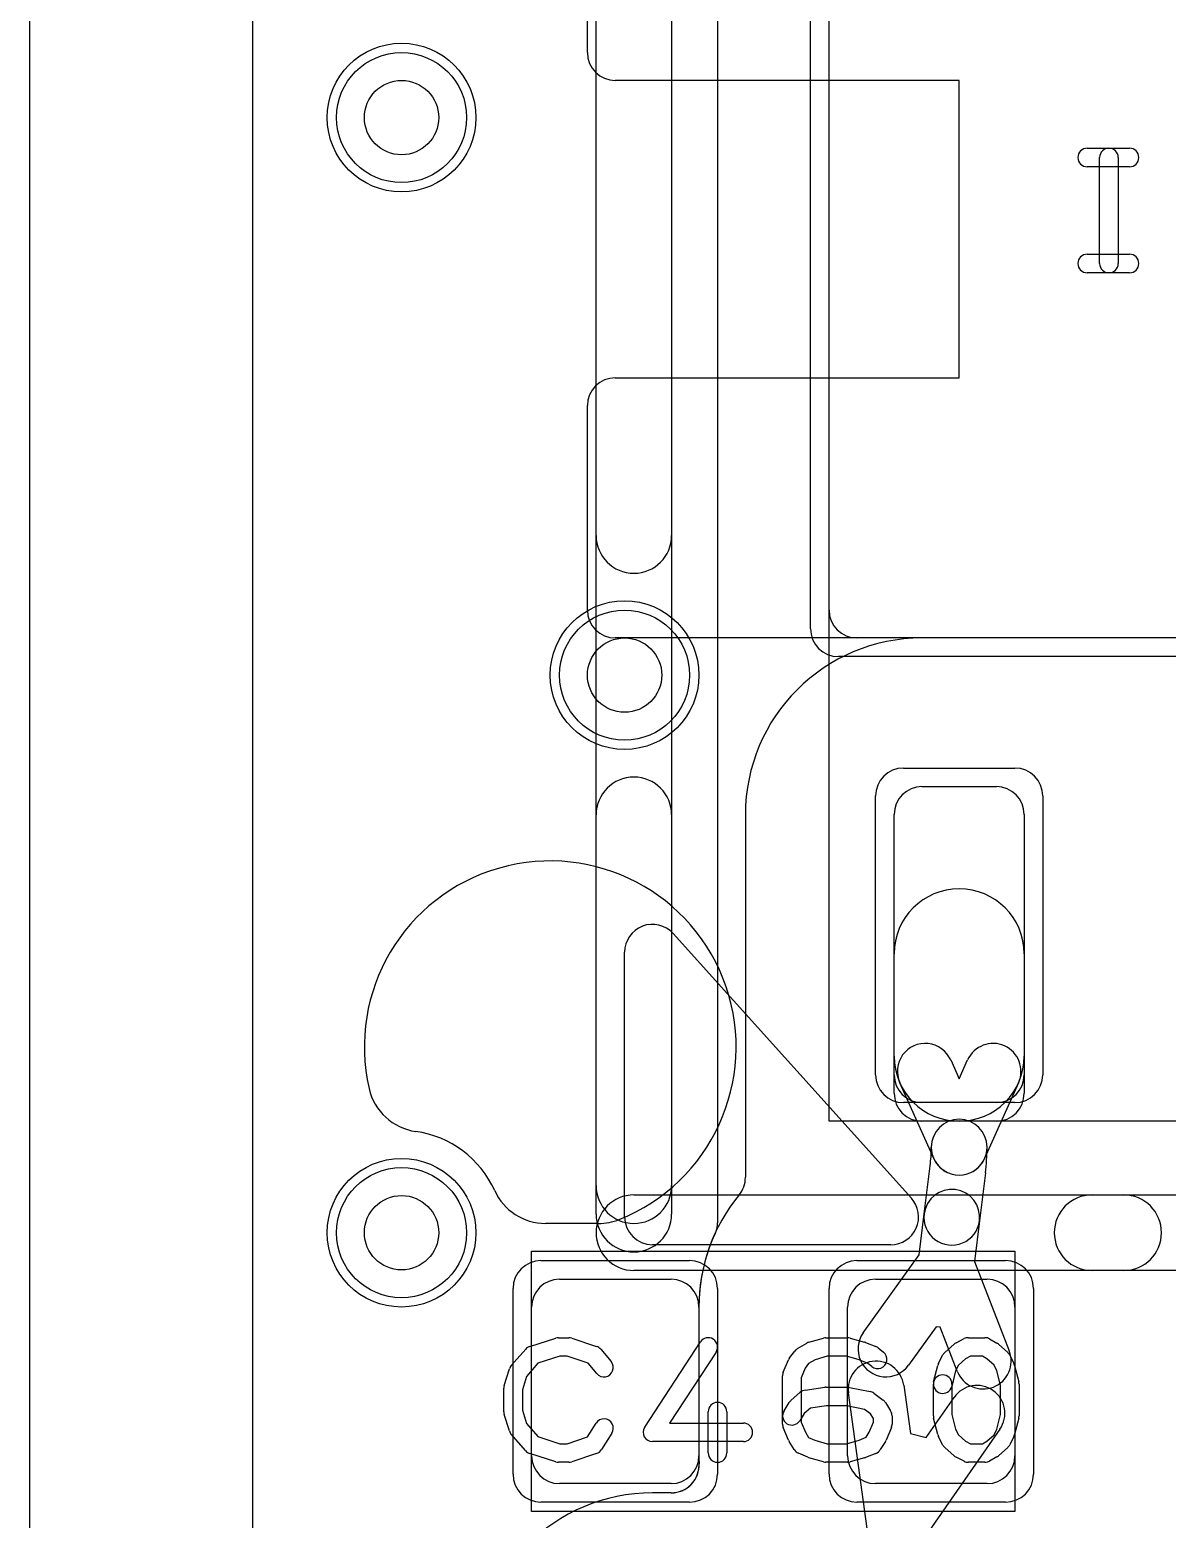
# Model space of a CAD drawing. Extents: x 0 to 20.5, y -0.5 to 20.
# Drawn here: x 0 to 3.06, y 3.229 to 7.236 of the extents above; entities that cross this region are included whole.
import ezdxf

# ---------------------------------------------------------------- set-up
doc = ezdxf.new("R2010")
doc.units = 0
for name, color, linetype in [('Hole', 1, 'CONTINUOUS'), ('L1', 3, 'CONTINUOUS'), ('L2', 3, 'CONTINUOUS'), ('L3', 3, 'CONTINUOUS'), ('L4', 3, 'CONTINUOUS'), ('MetalMask-A', 176, 'CONTINUOUS'), ('Outline', 7, 'CONTINUOUS'), ('PartsArea-A', 111, 'CONTINUOUS'), ('PartsSilk-A', 221, 'CONTINUOUS'), ('Resist-A', 2, 'CONTINUOUS'), ('Resist-B', 2, 'CONTINUOUS'), ('Silk-A', 140, 'CONTINUOUS')]:
    doc.layers.add(name, color=color, linetype=linetype)

msp = doc.modelspace()

# ---------------------------------------------------------------- linework, layer by layer
at = {"layer": 'Hole'}
for centre in [(1, 7), (1.6, 5.5), (1, 4)]:
    msp.add_circle(centre, 0.1, dxfattribs=at)
at = {"layer": 'L1'}
for p, q in [((0.6, 1.1), (0.6, 14.53823)), ((1.84996, 9.66895), (1.84996, 4.02619)), ((1.5, 7.17497), (1.5, 7.72503)), ((2.15, 5.675), (2.15, 7.725)), ((2.5, 7.1), (1.57497, 7.1)), ((2.5, 6.3), (2.5, 7.1)), ((1.57497, 6.3), (2.5, 6.3)), ((1.5, 5.67497), (1.5, 6.22503)), ((5.82503, 5.6), (1.57497, 5.6)), ((5.175, 5.6), (2.225, 5.6)), ((2.4, 5.2), (2.6, 5.2)), ((2.325, 4.375), (2.325, 5.125)), ((2.675, 5.125), (2.675, 4.375)), ((2.325, 4.475), (2.325, 4.75)), ((2.675, 4.75), (2.675, 4.475)), ((2.47718, 4.46479), (2.5, 4.41375)), ((2.5, 4.41375), (2.52282, 4.46479)), ((2.43153, 4.19939), (2.34024, 4.40357)), ((2.65976, 4.40357), (2.56847, 4.19939)), ((2.6, 4.3), (2.4, 4.3)), ((2.40575, 4.05071), (2.42186, 4.17954)), ((2.5707, 4.16093), (2.55459, 4.03209)), ((2.392, 3.94073), (2.40575, 4.0507)), ((2.55459, 4.0321), (2.54085, 3.92213)), ((2.24197, 3.73086), (2.392, 3.94073)), ((2.54085, 3.92213), (2.63461, 3.68178)), ((1.425, 3.875), (1.725, 3.875)), ((2.275, 3.875), (2.575, 3.875)), ((1.35, 3.4), (1.35, 3.8)), ((1.79996, 3.8), (1.79996, 3.4)), ((1.8, 3.8), (1.8, 3.4)), ((2.2, 3.4), (2.2, 3.8)), ((2.65, 3.8), (2.65, 3.4)), ((2.43776, 3.7468), (2.36399, 3.64362)), ((2.44877, 3.74543), (2.43776, 3.7468)), ((2.49487, 3.62726), (2.44877, 3.74543)), ((2.25248, 3.20381), (2.20211, 3.56927)), ((2.35071, 3.58975), (2.36867, 3.45941)), ((2.41117, 3.44916), (2.48649, 3.55706)), ((2.36867, 3.45941), (2.41117, 3.44916)), ((2.60949, 3.4712), (2.39831, 3.1687)), ((1.725, 3.325), (1.425, 3.325)), ((1.72556, 3.30004), (1.675, 3.30004)), ((2.575, 3.325), (2.275, 3.325))]:
    msp.add_line(p, q, dxfattribs=at)
for centre in [(1, 7), (1.6, 5.5), (1, 4)]:
    msp.add_circle(centre, 0.2, dxfattribs=at)
for centre, radius, start, end in [((1.57497, 7.17497), 0.07497, 180, -90), ((1.57497, 6.22503), 0.07497, 90, 180), ((1.57497, 5.67497), 0.07497, 180, -90), ((2.225, 5.675), 0.075, 180, -90), ((2.4, 5.125), 0.075, 90, 180), ((2.6, 5.125), 0.075, 0, 90), ((2.5, 4.75), 0.175, 0, 180), ((2.40871, 4.43418), 0.075, 24.08737, -155.91032), ((2.59129, 4.43418), 0.075, -24.08737, 155.91032), ((2.5, 4.475), 0.175, 180, 0), ((2.4, 4.375), 0.075, 180, -90), ((2.6, 4.375), 0.075, -90, 0), ((2.5, 4.23001), 0.075, 0, 180), ((2.5, 4.23), 0.075, -0.00764, 179.99236), ((2.01815, 4.23001), 0.40685, -7.12589, 0), ((2.5, 4.23), 0.075, 179.99236, -0.00764), ((2.01815, 4.23001), 0.55685, -7.12617, 0), ((2.5, 4.23), 0.075, -155.91263, -24.08737), ((2.48017, 4.0414), 0.075, -7.12312, 172.87562), ((2.48017, 4.0414), 0.075, 172.8693, -7.12775), ((1.77499, 4.02619), 0.07497, -33.93383, 0), ((2.27502, 3.8), 0.47506, 157.1674, 180), ((1.425, 3.8), 0.075, 90, 180), ((1.725, 3.8), 0.075, 0, 90), ((2.275, 3.8), 0.075, 90, 180), ((2.575, 3.8), 0.075, 0, 90), ((2.30298, 3.68724), 0.075, 144.43657, -35.56124), ((2.27641, 3.57951), 0.075, 7.84705, -172.15312), ((2.56474, 3.65452), 0.075, -158.6866, 21.31166), ((2.54799, 3.51413), 0.075, -34.91692, 145.08113), ((1.425, 3.4), 0.075, 180, -90), ((1.725, 3.4), 0.075, -90, 0), ((1.72556, 3.37501), 0.07497, -90, 2.60707), ((2.275, 3.4), 0.47504, 180, -177.39629), ((2.275, 3.4), 0.075, 180, -90), ((2.575, 3.4), 0.075, -90, 0), ((1.675, 2.825), 0.47504, 90, 180)]:
    msp.add_arc(centre, radius, start, end, dxfattribs=at)
at = {"layer": 'L2'}
for p, q in [((0.6, 1.1), (0.6, 14.53823)), ((3.4, 5.6), (2.4, 5.6)), ((1.925, 5.125), (1.925, 4.14911)), ((1.8, 3.8), (1.8, 3.4)), ((1.72557, 3.3), (1.675, 3.3))]:
    msp.add_line(p, q, dxfattribs=at)
for centre in [(1, 7), (1.6, 5.5), (1, 4)]:
    msp.add_circle(centre, 0.2, dxfattribs=at)
for centre, radius, start, end in [((2.4, 5.125), 0.475, 90, 180), ((1.85, 4.14911), 0.075, -39.40066, 0), ((2.275, 3.8), 0.475, 140.59907, 180), ((1.72557, 3.375), 0.075, -90, 2.60603), ((2.275, 3.4), 0.475, 180, -177.39486), ((1.675, 2.825), 0.475, 90, 180)]:
    msp.add_arc(centre, radius, start, end, dxfattribs=at)
at = {"layer": 'L3'}
for p, q in [((0.6, 1.1), (0.6, 14.53825)), ((3.4, 5.6), (2.4, 5.6)), ((1.925, 5.125), (1.925, 4.1491)), ((1.8, 3.8), (1.8, 3.4)), ((1.72557, 3.3), (1.675, 3.3))]:
    msp.add_line(p, q, dxfattribs=at)
for centre in [(1, 7), (1.6, 5.5), (1, 4)]:
    msp.add_circle(centre, 0.2, dxfattribs=at)
for centre, radius, start, end in [((2.4, 5.125), 0.475, 90, 180), ((1.85003, 4.1491), 0.07497, -39.41416, 0), ((2.275, 3.8), 0.475, 140.59984, 180), ((1.72557, 3.375), 0.075, -90, 0), ((2.275, 3.4), 0.475, 180, -177.39486), ((1.7256, 3.375), 0.07497, 0, 2.60707), ((1.675, 2.825), 0.475, 90, 180)]:
    msp.add_arc(centre, radius, start, end, dxfattribs=at)
at = {"layer": 'L4'}
msp.add_line((0.6, 1.1), (0.6, 14.53823), dxfattribs=at)
for centre in [(1, 7), (1.6, 5.5), (1, 4)]:
    msp.add_circle(centre, 0.2, dxfattribs=at)
at = {"layer": 'MetalMask-A'}
for p, q in [((2.15, 5.675), (2.15, 7.725)), ((5.175, 5.6), (2.225, 5.6)), ((2.4, 5.2), (2.6, 5.2)), ((2.325, 4.425), (2.325, 5.125)), ((2.675, 5.125), (2.675, 4.425)), ((2.6, 4.35), (2.4, 4.35)), ((1.425, 3.875), (1.725, 3.875)), ((2.275, 3.875), (2.575, 3.875)), ((1.35, 3.4), (1.35, 3.8)), ((1.8, 3.8), (1.8, 3.4)), ((2.2, 3.4), (2.2, 3.8)), ((2.65, 3.8), (2.65, 3.4)), ((1.725, 3.325), (1.425, 3.325)), ((2.575, 3.325), (2.275, 3.325))]:
    msp.add_line(p, q, dxfattribs=at)
for centre, start, end in [((2.225, 5.675), 180, -90), ((2.4, 5.125), 90, 180), ((2.6, 5.125), 0, 90), ((2.4, 4.425), 180, -90), ((2.6, 4.425), -90, 0), ((1.425, 3.8), 90, 180), ((1.725, 3.8), 0, 90), ((2.275, 3.8), 90, 180), ((2.575, 3.8), 0, 90), ((1.425, 3.4), 180, -90), ((1.725, 3.4), -90, 0), ((2.275, 3.4), 180, -90), ((2.575, 3.4), -90, 0)]:
    msp.add_arc(centre, 0.075, start, end, dxfattribs=at)
at = {"layer": 'Outline'}
msp.add_line((0, 1), (0, 15), dxfattribs=at)
at = {"layer": 'PartsArea-A'}
for p, q in [((2.15, 4.3), (2.15, 9.1)), ((5.25, 4.3), (2.15, 4.3)), ((1.35, 3.95), (2.65, 3.95)), ((1.35, 3.25), (1.35, 3.95)), ((2.65, 3.95), (2.65, 3.25)), ((2.65, 3.25), (1.35, 3.25))]:
    msp.add_line(p, q, dxfattribs=at)
at = {"layer": 'PartsSilk-A'}
for p, q in [((1.5234, 4.05), (1.5234, 9.4)), ((1.7266, 9.2984), (1.7266, 4.05)), ((2.84444, 6.91759), (2.95833, 6.91759)), ((2.87778, 6.60741), (2.87778, 6.89259)), ((2.92778, 6.89259), (2.92778, 6.60741)), ((2.95833, 6.86759), (2.84444, 6.86759)), ((2.84444, 6.63241), (2.95833, 6.63241)), ((2.95833, 6.58241), (2.84444, 6.58241)), ((1.73075, 4.80473), (2.37152, 4.09276)), ((1.6, 4.04259), (1.6, 4.75455)), ((1.625, 4.1016), (5.6734, 4.1016)), ((2.31577, 3.96759), (1.675, 3.96759)), ((5.775, 3.8984), (1.625, 3.8984)), ((1.29508, 3.64239), (1.33397, 3.68683)), ((1.34516, 3.69418), (1.4146, 3.7164)), ((1.42222, 3.71759), (1.45, 3.71759)), ((1.4579, 3.71631), (1.52457, 3.69409)), ((1.65407, 3.47663), (1.80407, 3.70626)), ((2.06504, 3.68818), (2.09004, 3.70299)), ((2.09591, 3.70552), (2.1348, 3.71663)), ((2.14167, 3.71759), (2.2, 3.71759)), ((2.20687, 3.71663), (2.24576, 3.70552)), ((2.24817, 3.70469), (2.27595, 3.69358)), ((2.28229, 3.68989), (2.29618, 3.67878)), ((2.46117, 3.67795), (2.48617, 3.70017)), ((2.4916, 3.70384), (2.51382, 3.71495)), ((2.525, 3.71759), (2.56944, 3.71759)), ((2.58184, 3.7143), (2.60129, 3.70319)), ((2.6055, 3.70017), (2.6305, 3.67795)), ((1.36702, 3.64868), (1.33618, 3.61344)), ((1.42612, 3.66759), (1.36702, 3.64868)), ((1.44594, 3.66759), (1.42612, 3.66759)), ((1.50202, 3.6489), (1.44594, 3.66759)), ((1.52523, 3.62104), (1.50202, 3.6489)), ((1.53588, 3.68637), (1.56365, 3.65304)), ((1.84593, 3.67892), (1.72119, 3.48796)), ((2.02692, 3.62442), (2.04081, 3.65776)), ((2.04389, 3.66315), (2.05778, 3.68167)), ((2.0948, 3.64769), (2.08577, 3.63565)), ((2.11275, 3.65833), (2.0948, 3.64769)), ((2.14517, 3.66759), (2.11275, 3.65833)), ((2.1965, 3.66759), (2.14517, 3.66759)), ((2.23079, 3.65779), (2.1965, 3.66759)), ((2.25395, 3.64853), (2.23079, 3.65779)), ((2.26494, 3.63974), (2.25395, 3.64853)), ((2.44431, 3.64822), (2.45542, 3.67044)), ((2.51692, 3.6606), (2.49799, 3.64377)), ((2.5309, 3.66759), (2.51692, 3.6606)), ((2.5628, 3.66759), (2.5309, 3.66759)), ((2.57423, 3.66106), (2.5628, 3.66759)), ((2.59368, 3.64377), (2.57423, 3.66106)), ((2.63625, 3.67044), (2.64736, 3.64822)), ((1.27614, 3.58894), (1.29003, 3.63339)), ((1.33618, 3.61344), (1.325, 3.57766)), ((2.025, 3.48519), (2.025, 3.61481)), ((2.08577, 3.63565), (2.075, 3.60981)), ((2.075, 3.60981), (2.075, 3.49019)), ((2.43131, 3.59865), (2.44242, 3.6431)), ((2.49026, 3.62831), (2.47981, 3.58653)), ((2.49799, 3.64377), (2.49026, 3.62831)), ((2.60141, 3.62831), (2.59368, 3.64377)), ((2.61111, 3.58951), (2.60141, 3.62831)), ((2.64925, 3.6431), (2.66036, 3.59865)), ((1.275, 3.51852), (1.275, 3.58148)), ((1.325, 3.57766), (1.325, 3.52234)), ((2.04728, 3.54832), (2.07228, 3.57054)), ((2.08541, 3.57661), (2.13819, 3.58402)), ((2.14167, 3.58426), (2.2, 3.58426)), ((2.2049, 3.58377), (2.26046, 3.57266)), ((2.27044, 3.56824), (2.29544, 3.54972)), ((2.43056, 3.50741), (2.43056, 3.59259)), ((2.48056, 3.59259), (2.48056, 3.51049)), ((2.61111, 3.51049), (2.61111, 3.58951)), ((2.66111, 3.59259), (2.66111, 3.50741)), ((2.0288, 3.52066), (2.04269, 3.54288)), ((2.09985, 3.52814), (2.08318, 3.51333)), ((2.14342, 3.53426), (2.09985, 3.52814)), ((2.19752, 3.53426), (2.14342, 3.53426)), ((2.24517, 3.52473), (2.19752, 3.53426)), ((2.30176, 3.54287), (2.31564, 3.52065)), ((1.29003, 3.46661), (1.27614, 3.51106)), ((1.325, 3.52234), (1.33618, 3.48656)), ((1.33618, 3.48656), (1.36702, 3.45132)), ((1.50023, 3.4505), (1.52324, 3.48732)), ((1.72119, 3.48796), (1.91944, 3.48796)), ((1.825, 3.40741), (1.825, 3.51852)), ((1.875, 3.51852), (1.875, 3.40741)), ((2.08318, 3.51333), (2.0712, 3.49416)), ((2.075, 3.49019), (2.08618, 3.46336)), ((2.26187, 3.51236), (2.24517, 3.52473)), ((2.25827, 3.46336), (2.26944, 3.49019)), ((2.26944, 3.50024), (2.26187, 3.51236)), ((2.26944, 3.49019), (2.26944, 3.50024)), ((2.31944, 3.50741), (2.31944, 3.48519)), ((2.44242, 3.4569), (2.43131, 3.50135)), ((2.48056, 3.51049), (2.49026, 3.47169)), ((2.60141, 3.47169), (2.61111, 3.51049)), ((2.66036, 3.50135), (2.64925, 3.4569)), ((1.33397, 3.41317), (1.29508, 3.45761)), ((1.36702, 3.45132), (1.42612, 3.43241)), ((1.44594, 3.43241), (1.50023, 3.4505)), ((1.56564, 3.46082), (1.53787, 3.41638)), ((2.04081, 3.44224), (2.02692, 3.47558)), ((2.08618, 3.46336), (2.09492, 3.44937)), ((2.09492, 3.44937), (2.11133, 3.44208)), ((2.23079, 3.44221), (2.2498, 3.44981)), ((2.2498, 3.44981), (2.25827, 3.46336)), ((2.31752, 3.47558), (2.30364, 3.44224)), ((2.45542, 3.42956), (2.44431, 3.45178)), ((2.49026, 3.47169), (2.49799, 3.45623)), ((2.49799, 3.45623), (2.51692, 3.4394)), ((2.57423, 3.43894), (2.59368, 3.45623)), ((2.59368, 3.45623), (2.60141, 3.47169)), ((2.64736, 3.45178), (2.63625, 3.42956)), ((1.42612, 3.43241), (1.44594, 3.43241)), ((1.91944, 3.43796), (1.675, 3.43796)), ((2.05658, 3.41638), (2.04269, 3.4386)), ((2.09263, 3.39567), (2.06763, 3.40678)), ((2.11133, 3.44208), (2.14517, 3.43241)), ((2.14517, 3.43241), (2.1965, 3.43241)), ((2.1965, 3.43241), (2.23079, 3.44221)), ((2.27595, 3.40642), (2.24817, 3.39531)), ((2.30176, 3.4386), (2.28787, 3.41638)), ((2.48617, 3.39983), (2.46117, 3.42205)), ((2.51692, 3.4394), (2.5309, 3.43241)), ((2.5309, 3.43241), (2.5628, 3.43241)), ((2.5628, 3.43241), (2.57423, 3.43894)), ((2.6305, 3.42205), (2.6055, 3.39983)), ((1.4146, 3.3836), (1.34516, 3.40582)), ((1.45, 3.38241), (1.42222, 3.38241)), ((1.52457, 3.40591), (1.4579, 3.38369)), ((2.1348, 3.38337), (2.09591, 3.39448)), ((2.2, 3.38241), (2.14167, 3.38241)), ((2.24576, 3.39448), (2.20687, 3.38337)), ((2.51382, 3.38505), (2.4916, 3.39616)), ((2.56944, 3.38241), (2.525, 3.38241)), ((2.60129, 3.39681), (2.58184, 3.3857))]:
    msp.add_line(p, q, dxfattribs=at)
for centre, radius, start, end in [((2.84444, 6.89259), 0.025, 90, -90), ((2.90278, 6.89259), 0.025, 0, 180), ((2.95833, 6.89259), 0.025, -90, 90), ((2.84444, 6.60741), 0.025, 90, -90), ((2.95833, 6.60741), 0.025, -90, 90), ((2.90278, 6.60741), 0.025, 180, 0), ((1.675, 4.75455), 0.075, 41.99005, 180), ((1.625, 4), 0.1016, 90, -90), ((2.31577, 4.04259), 0.075, -90, 41.98699), ((1.625, 4.05), 0.1016, 180, 0), ((1.675, 4.04259), 0.075, 180, -90), ((1.35278, 3.67037), 0.025, 107.74642, 138.81192), ((1.42222, 3.69259), 0.025, 90, 107.74642), ((1.45, 3.69259), 0.025, 71.57954, 90), ((1.51667, 3.67037), 0.025, 39.7909, 71.57954), ((1.825, 3.69259), 0.025, -33.14974, 146.84644), ((2.07778, 3.66667), 0.025, 120.63752, 143.1301), ((2.10278, 3.68148), 0.025, 105.94854, 120.63752), ((2.14167, 3.69259), 0.025, 90, 105.94854), ((2.2, 3.69259), 0.025, 74.05146, 90), ((2.23889, 3.68148), 0.025, 68.2071, 74.05146), ((2.26667, 3.67037), 0.025, 51.33303, 68.2071), ((2.50278, 3.68148), 0.025, 116.56505, 131.62783), ((2.525, 3.69259), 0.025, 90, 116.56505), ((2.56944, 3.69259), 0.025, 60.26649, 90), ((2.58889, 3.68148), 0.025, 48.37217, 60.26649), ((1.54444, 3.63704), 0.025, -140.2091, 39.8005), ((2.06389, 3.64815), 0.025, 143.1301, 157.39424), ((2.28056, 3.65926), 0.025, -128.66697, 51.34522), ((2.46667, 3.63704), 0.025, 153.43495, 165.96932), ((2.47778, 3.65926), 0.025, 131.62783, 153.43495), ((2.61389, 3.65926), 0.025, 26.56505, 48.37217), ((2.625, 3.63704), 0.025, 14.03068, 26.56505), ((1.31389, 3.62593), 0.025, 138.81192, 162.63777), ((2.05, 3.61481), 0.025, 157.39424, 180), ((2.45556, 3.59259), 0.025, 0, 180), ((1.3, 3.58148), 0.025, 162.63777, 180), ((2.08889, 3.55185), 0.025, 98.00047, 131.62783), ((2.14167, 3.55926), 0.025, 90, 98.00047), ((2.2, 3.55926), 0.025, 78.69456, 90), ((2.25556, 3.54815), 0.025, 53.47387, 78.69456), ((2.45556, 3.59259), 0.025, 165.96932, -14.03321), ((2.63611, 3.59259), 0.025, 0, 14.03068), ((1.85, 3.51852), 0.025, 0, 180), ((2.06389, 3.52963), 0.025, 131.62783, 147.99462), ((2.28056, 3.52963), 0.025, 31.98594, 53.47387), ((1.3, 3.51852), 0.025, 180, -162.63777), ((1.54444, 3.47407), 0.025, -32.00538, 147.99925), ((1.91944, 3.46296), 0.025, -90, 90), ((2.05, 3.50741), 0.025, 147.99462, -32.01002), ((2.29444, 3.50741), 0.025, 0, 31.98594), ((2.45556, 3.50741), 0.025, 180, -165.96932), ((2.63611, 3.50741), 0.025, -14.03068, 0), ((1.31389, 3.47407), 0.025, -162.63777, -138.81192), ((1.675, 3.46296), 0.025, 146.85026, -90), ((2.05, 3.48519), 0.025, 180, -157.39424), ((2.29444, 3.48519), 0.025, -22.60576, 0), ((2.46667, 3.46296), 0.025, -165.96932, -153.43495), ((2.625, 3.46296), 0.025, -26.56505, -14.03068), ((1.35278, 3.42963), 0.025, -138.81192, -107.74642), ((1.51667, 3.42963), 0.025, -71.57954, -32.00538), ((1.85, 3.40741), 0.025, 180, 0), ((2.06389, 3.45185), 0.025, -157.39424, -147.99462), ((2.07778, 3.42963), 0.025, -147.99462, -113.95086), ((2.26667, 3.42963), 0.025, -68.2071, -32.00538), ((2.28056, 3.45185), 0.025, -32.00538, -22.60576), ((2.47778, 3.44074), 0.025, -153.43495, -131.62783), ((2.61389, 3.44074), 0.025, -48.37217, -26.56505), ((1.42222, 3.40741), 0.025, -107.74642, -90), ((1.45, 3.40741), 0.025, -90, -71.57954), ((2.10278, 3.41852), 0.025, -113.95086, -105.94854), ((2.14167, 3.40741), 0.025, -105.94854, -90), ((2.2, 3.40741), 0.025, -90, -74.05146), ((2.23889, 3.41852), 0.025, -74.05146, -68.2071), ((2.50278, 3.41852), 0.025, -131.62783, -116.56505), ((2.525, 3.40741), 0.025, -116.56505, -90), ((2.56944, 3.40741), 0.025, -90, -60.26649), ((2.58889, 3.41852), 0.025, -60.26649, -48.37217)]:
    msp.add_arc(centre, radius, start, end, dxfattribs=at)
at = {"layer": 'Resist-A'}
for p, q in [((2.1, 5.625), (2.1, 7.775)), ((5.225, 5.55), (2.175, 5.55)), ((2.35, 5.25), (2.65, 5.25)), ((2.275, 4.425), (2.275, 5.175)), ((2.725, 5.175), (2.725, 4.425)), ((2.65, 4.35), (2.35, 4.35)), ((1.375, 3.925), (1.775, 3.925)), ((2.225, 3.925), (2.625, 3.925)), ((1.3, 3.35), (1.3, 3.85)), ((1.85, 3.85), (1.85, 3.35)), ((2.15, 3.35), (2.15, 3.85)), ((2.7, 3.85), (2.7, 3.35)), ((1.775, 3.275), (1.375, 3.275)), ((2.625, 3.275), (2.225, 3.275))]:
    msp.add_line(p, q, dxfattribs=at)
for centre in [(1, 7), (1.6, 5.5), (1, 4)]:
    msp.add_circle(centre, 0.175, dxfattribs=at)
for centre, start, end in [((2.175, 5.625), 180, -90), ((2.35, 5.175), 90, 180), ((2.65, 5.175), 0, 90), ((2.35, 4.425), 180, -90), ((2.65, 4.425), -90, 0), ((1.375, 3.85), 90, 180), ((1.775, 3.85), 0, 90), ((2.225, 3.85), 90, 180), ((2.625, 3.85), 0, 90), ((1.375, 3.35), 180, -90), ((1.775, 3.35), -90, 0), ((2.225, 3.35), 180, -90), ((2.625, 3.35), -90, 0)]:
    msp.add_arc(centre, 0.075, start, end, dxfattribs=at)
at = {"layer": 'Resist-B'}
for centre in [(1, 7), (1.6, 5.5), (1, 4)]:
    msp.add_circle(centre, 0.175, dxfattribs=at)
at = {"layer": 'Silk-A'}
for p, q in [((1.5234, 5.87577), (1.5234, 8.14475)), ((1.7266, 8.14475), (1.7266, 5.87577)), ((1.5234, 4.1266), (1.5234, 5.12423)), ((1.7266, 5.12423), (1.7266, 4.1266)), ((2.8574, 4.1016), (2.9426, 4.1016)), ((1.5299, 4.025), (1.38729, 4.025)), ((2.9426, 3.8984), (2.8574, 3.8984))]:
    msp.add_line(p, q, dxfattribs=at)
for centre, radius, start, end in [((1.625, 5.87577), 0.1016, 180, 0), ((1.625, 5.12423), 0.1016, 0, 180), ((1.4, 4.5), 0.5, -68.21412, -167.04773), ((1.05906, 4.42087), 0.15, -167.31459, -97.98641), ((1, 4), 0.275, 24.31515, 82.01104), ((1.38729, 4.175), 0.15, -155.68186, -90), ((1.625, 4.1266), 0.1016, 180, 0), ((2.8574, 4), 0.1016, 90, -90), ((2.9426, 4), 0.1016, -90, 90), ((1.5299, 4.175), 0.15, -90, -68.2149)]:
    msp.add_arc(centre, radius, start, end, dxfattribs=at)

doc.saveas('drawing.dxf')
